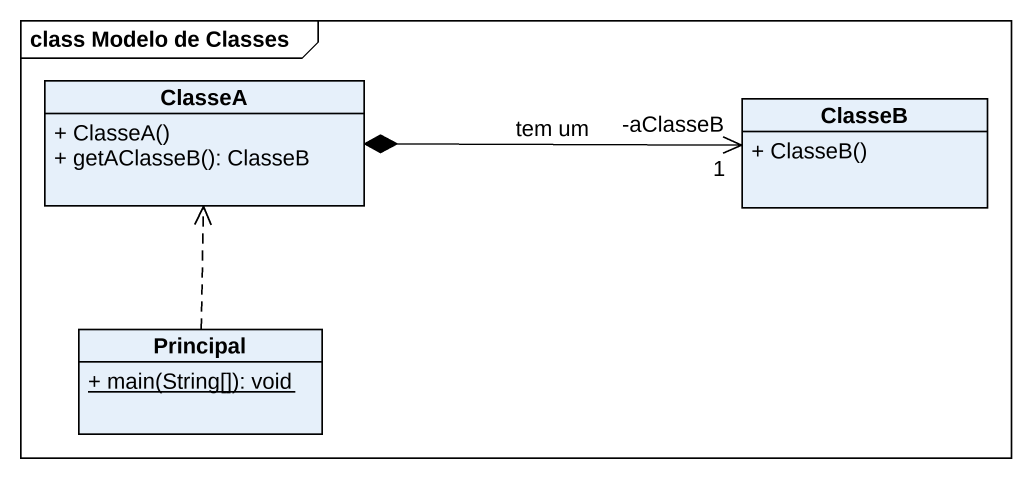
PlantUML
@startuml
mainframe class Modelo de Classes
hide circle
hide empty members
skinparam classAttributeIconSize 0
class ClasseA {
  + ClasseA()
  + getAClasseB(): ClasseB
}
class ClasseB {
  + ClasseB()
}
class Principal {
  {static} + main(String[]): void
}
ClasseA *-right-> "-aClasseB\n1" ClasseB : tem um
Principal .up.> ClasseA
@enduml
